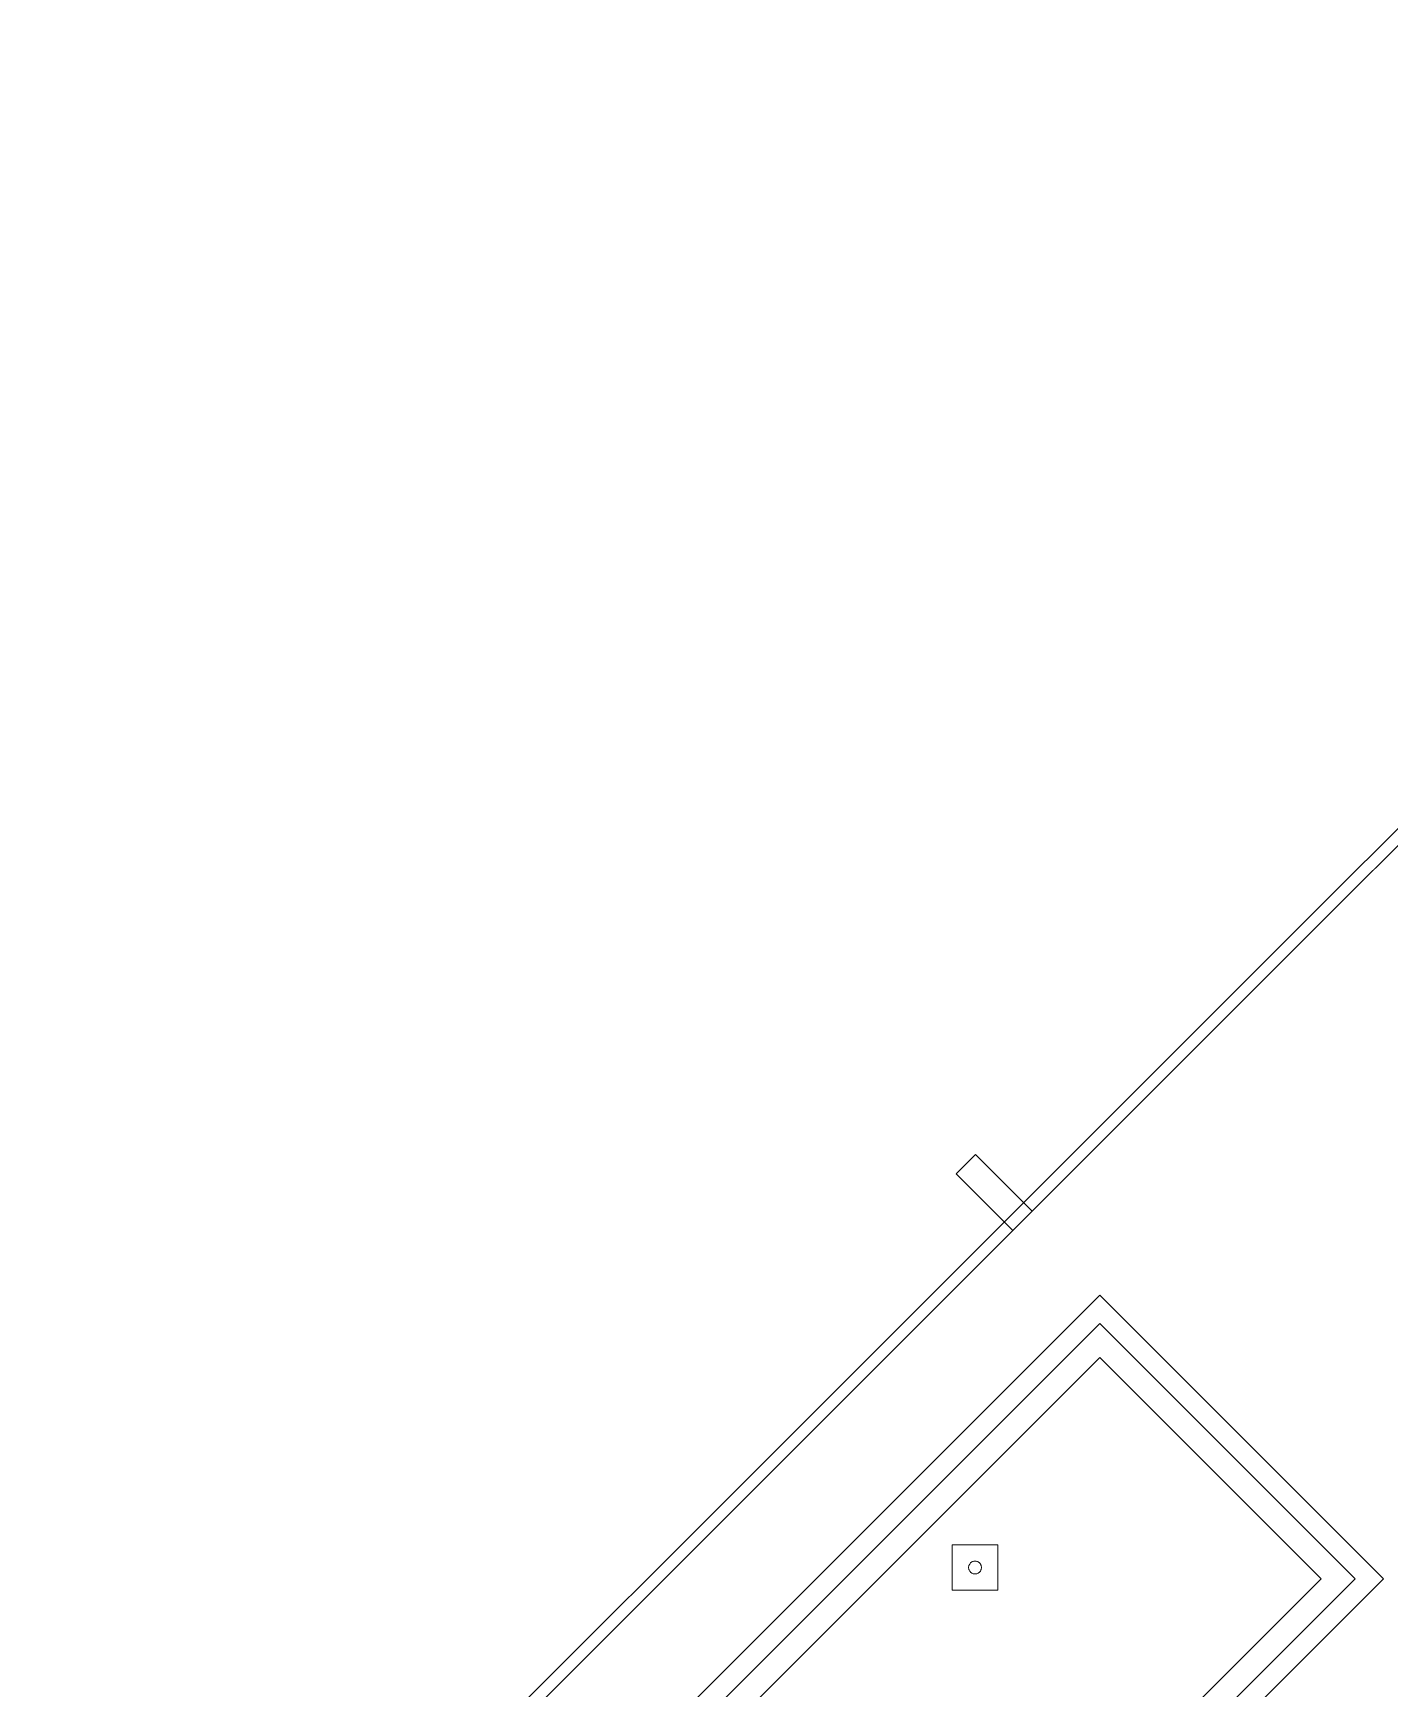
# Model space of a CAD drawing. Header units: metres. Extents: x 2172.2 to 2210.6, y 415.3 to 458.1.
# Drawn here: x 2173.127 to 2174.818, y 450.479 to 452.543 of the extents above; entities that cross this region are included whole.
import ezdxf

# ---------------------------------------------------------------- set-up
doc = ezdxf.new("R2010")
doc.units = ezdxf.units.M
for name, color, linetype, lineweight in [('NC_N1_BANQUETTES', 7, 'CONTINUOUS', 13), ('NC_N1_GLAZING', 7, 'CONTINUOUS', 13), ('NC_N1_WALLS', 7, 'CONTINUOUS', 25)]:
    doc.layers.add(name, color=color, linetype=linetype, lineweight=lineweight)

# ---------------------------------------------------------------- blocks, each defined once
blk = doc.blocks.new('NC_N1_ARCHITECTURE')
at = {"layer": 'NC_N1_GLAZING', "linetype": 'CONTINUOUS', "lineweight": -2}
blk.add_lwpolyline([(-13.837099, 18.887014), (-13.826492, 18.876408), (-16.576925, 16.125977), (-16.58753, 16.136581)], close=True, dxfattribs=at)
at = {"layer": 'NC_N1_WALLS', "linetype": 'CONTINUOUS', "lineweight": -2}
blk.add_lwpolyline([(-15.722739, 17.121582), (-15.698698, 17.145624), (-15.627987, 17.074913), (-15.652029, 17.050871)], close=True, dxfattribs=at)
blk = doc.blocks.new('NC_N1_ANNEX_L_BANQUETTE')
at = {"color": 0, "linetype": 'CONTINUOUS', "lineweight": -2}
for points in [[(-1.05, -0.83), (-1.05, 1.05), (-0.55, 1.05), (-0.55, -0.55), (1.05, -0.55), (1.05, -1.05), (-0.83, -1.05), (-0.83, -0.83)], [(0.7, -0.96), (0.74, -0.92), (0.7, -0.88), (0.66, -0.92)], [(0.708, -0.92), (0.708, -0.9208), (0.7078, -0.9216), (0.7077, -0.9223), (0.7074, -0.9231), (0.7071, -0.9238), (0.7067, -0.9244), (0.7062, -0.9251), (0.7057, -0.9257), (0.7051, -0.9262), (0.7044, -0.9267), (0.7038, -0.9271), (0.7031, -0.9274), (0.7023, -0.9277), (0.7016, -0.9278), (0.7008, -0.928), (0.7, -0.928), (0.6992, -0.928), (0.6984, -0.9278), (0.6977, -0.9277), (0.6969, -0.9274), (0.6962, -0.9271), (0.6956, -0.9267), (0.6949, -0.9262), (0.6943, -0.9257), (0.6938, -0.9251), (0.6933, -0.9244), (0.6929, -0.9238), (0.6926, -0.9231), (0.6923, -0.9223), (0.6922, -0.9216), (0.692, -0.9208), (0.692, -0.92), (0.692, -0.9192), (0.6922, -0.9184), (0.6923, -0.9177), (0.6926, -0.9169), (0.6929, -0.9162), (0.6933, -0.9156), (0.6938, -0.9149), (0.6943, -0.9143), (0.6949, -0.9138), (0.6956, -0.9133), (0.6962, -0.9129), (0.6969, -0.9126), (0.6977, -0.9123), (0.6984, -0.9122), (0.6992, -0.912), (0.7, -0.912), (0.7008, -0.912), (0.7016, -0.9122), (0.7023, -0.9123), (0.7031, -0.9126), (0.7038, -0.9129), (0.7044, -0.9133), (0.7051, -0.9138), (0.7057, -0.9143), (0.7062, -0.9149), (0.7067, -0.9156), (0.7071, -0.9162), (0.7074, -0.9169), (0.7077, -0.9177), (0.7078, -0.9184), (0.708, -0.9192)]]:
    blk.add_lwpolyline(points, close=True, dxfattribs=at)
for points in [[(-0.55, -0.575), (1.025, -0.575), (1.025, -1.025), (-0.805, -1.025)], [(-0.55, -0.605), (0.995, -0.605), (0.995, -0.995), (-0.775, -0.995)]]:
    blk.add_lwpolyline(points, dxfattribs=at)

msp = doc.modelspace()

# ---------------------------------------------------------------- block references
at = {"layer": 'NC_N1_BANQUETTES', "linetype": 'CONTINUOUS', "yscale": -1, "rotation": 45}
msp.add_blockref('NC_N1_ANNEX_L_BANQUETTE', (2174.4564, 449.4851), dxfattribs=at)
at = {"layer": 'NC_N1_WALLS'}
msp.add_blockref('NC_N1_ARCHITECTURE', (2190, 434), dxfattribs=at)

doc.saveas('drawing.dxf')
